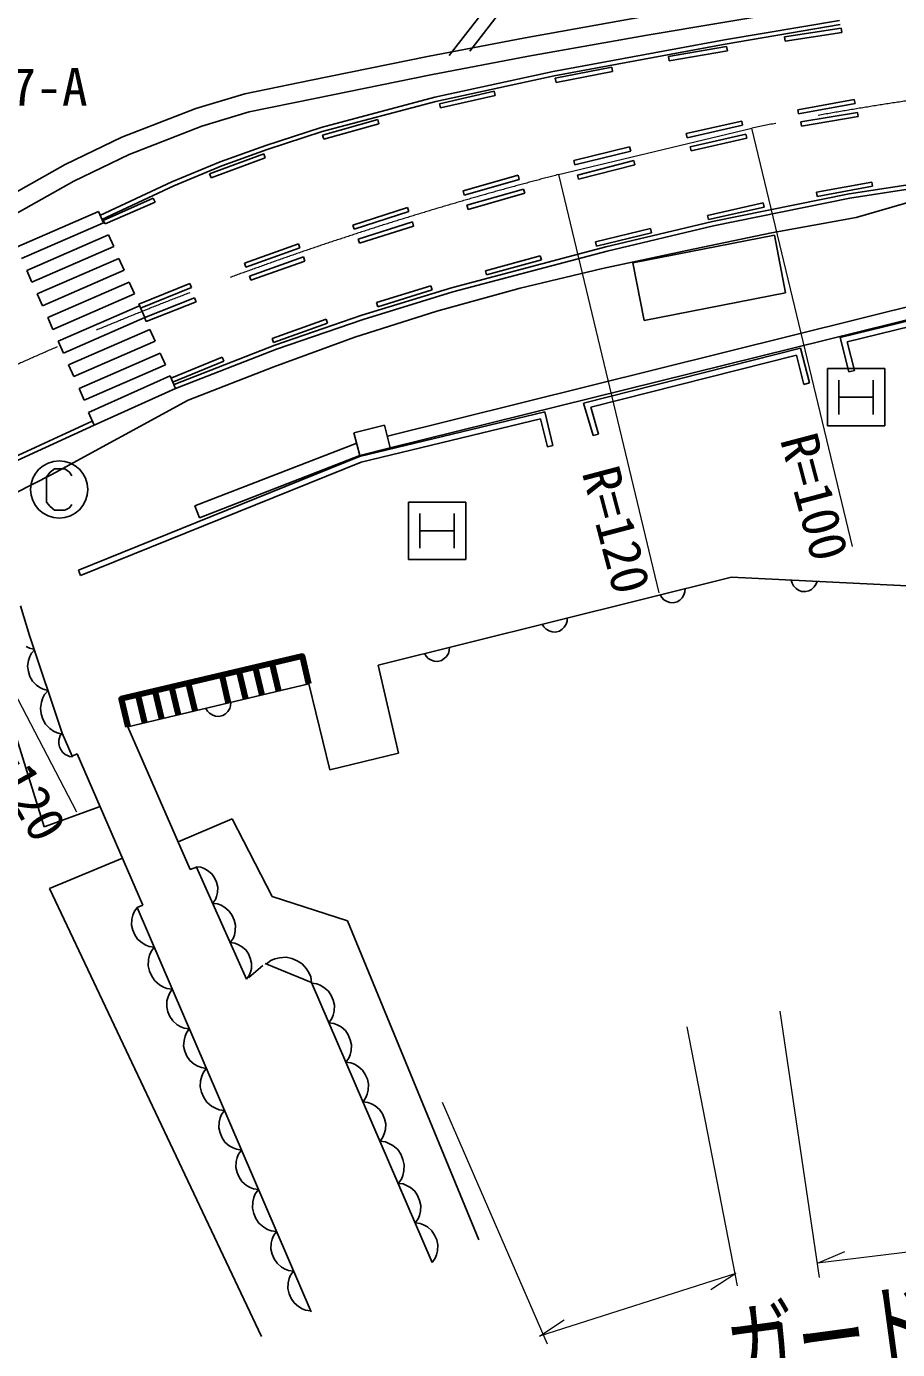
# Model space of a CAD drawing. Units: millimetres, scale not verified. Extents: x 40000 to 680000, y 20000 to 380000.
# Drawn here: x 304683 to 335049, y 285272 to 331410 of the extents above; entities that cross this region are included whole.
import ezdxf
from ezdxf.enums import TextEntityAlignment as Align

# ---------------------------------------------------------------- set-up
doc = ezdxf.new("R2010")
doc.units = ezdxf.units.MM
doc.header["$LTSCALE"] = 1000
doc.linetypes.add('CHAIN', pattern=[18.5, 12, -1.5, 3.5, -1.5])
for name, color, linetype, lineweight in [('M-BGD', 7, 'Continuous', 25), ('M-BGD-EXST', 7, 'Continuous', 25), ('M-BMK', 2, 'CHAIN', 13), ('M-STR-HTXT', 7, 'Continuous', 13), ('M-STR-STRC', 7, 'Continuous', 25), ('M-TTL', 2, 'Continuous', 140)]:
    doc.layers.add(name, color=color, linetype=linetype, lineweight=lineweight)
doc.styles.add('ＭＳ ゴシック', font='')
doc.styles.get('ＭＳ ゴシック').set_extended_font_data('MS Gothic')

msp = doc.modelspace()

# ---------------------------------------------------------------- linework, layer by layer
at = {"layer": 'M-BGD'}
for p, q in [((331509, 346031), (319424, 330396)), ((331824, 345665), (320138, 330547)), ((326214, 331752), (322064, 331015)), ((331384, 331953), (326325, 331112)), ((333031, 331621), (329013, 330938)), ((333054, 331473), (329039, 330790)), ((333088, 331347), (331112, 331044)), ((333112, 331199), (333088, 331347)), ((322064, 331015), (318658, 330361)), ((326325, 331112), (322182, 330376)), ((329013, 330938), (323046, 329839)), ((331137, 330896), (331112, 331044)), ((331137, 330896), (333112, 331199)), ((318658, 330361), (314606, 329536)), ((322182, 330376), (318784, 329723)), ((329039, 330790), (323075, 329692)), ((327063, 330360), (329092, 330708)), ((327091, 330213), (327063, 330360)), ((329117, 330560), (327091, 330213)), ((329117, 330560), (329092, 330708)), ((323116, 329602), (325088, 329991)), ((325116, 329844), (325088, 329991)), ((314606, 329536), (312291, 329060)), ((318784, 329723), (314737, 328900)), ((323046, 329839), (318915, 328942)), ((323075, 329692), (318950, 328796)), ((323147, 329455), (323116, 329602)), ((325116, 329844), (323147, 329455)), ((312291, 329060), (310582, 328548)), ((319082, 328716), (320989, 329151)), ((321020, 329004), (319119, 328571)), ((320989, 329151), (321020, 329004)), ((310582, 328548), (308007, 327546)), ((314737, 328900), (312450, 328429)), ((318915, 328942), (314953, 327888)), ((318950, 328796), (314996, 327744)), ((319119, 328571), (319082, 328716)), ((331571, 328507), (333543, 328868)), ((331598, 328359), (331571, 328507)), ((331598, 328359), (333570, 328721)), ((333543, 328868), (333570, 328721)), ((312450, 328429), (310794, 327933)), ((315006, 327620), (316933, 328165)), ((316970, 328020), (316933, 328165)), ((327678, 327679), (329616, 328113)), ((329616, 328113), (329649, 327967)), ((333650, 328414), (331682, 328081)), ((331707, 327933), (331682, 328081)), ((333675, 328266), (331707, 327933)), ((333650, 328414), (333675, 328266)), ((310794, 327933), (308267, 326950)), ((314953, 327888), (313022, 327264)), ((314996, 327744), (313070, 327122)), ((315051, 327477), (315006, 327620)), ((316970, 328020), (315051, 327477)), ((327711, 327532), (327678, 327679)), ((327711, 327532), (329649, 327967)), ((329760, 327657), (327824, 327215)), ((329793, 327511), (329760, 327657)), ((308007, 327546), (306032, 326594)), ((313022, 327264), (311441, 326693)), ((313070, 327122), (311495, 326553)), ((323770, 326735), (325710, 327213)), ((325746, 327067), (325710, 327213)), ((327858, 327069), (327824, 327215)), ((329793, 327511), (327858, 327069)), ((308267, 326950), (306333, 326018)), ((311441, 326693), (309756, 325990)), ((311062, 326270), (312962, 326971)), ((313008, 326828), (311121, 326132)), ((313008, 326828), (312962, 326971)), ((323770, 326735), (323805, 326590)), ((323805, 326590), (325746, 327067)), ((325859, 326732), (323892, 326230)), ((325896, 326586), (325859, 326732)), ((306032, 326594), (303953, 325423)), ((311495, 326553), (309817, 325853)), ((311121, 326132), (311062, 326270)), ((319903, 325677), (321822, 326223)), ((321863, 326079), (321822, 326223)), ((323892, 326230), (323929, 326084)), ((325896, 326586), (323929, 326084)), ((337971, 326276), (333366, 325572)), ((306333, 326018), (304290, 324867)), ((309756, 325990), (307244, 324813)), ((309817, 325853), (307308, 324677)), ((319944, 325532), (321863, 326079)), ((322012, 325740), (320040, 325174)), ((322053, 325596), (322012, 325740)), ((332219, 325626), (334153, 325983)), ((332246, 325479), (334180, 325836)), ((337990, 326127), (333392, 325424)), ((334153, 325983), (334180, 325836)), ((309104, 325421), (307358, 324646)), ((309164, 325283), (307424, 324522)), ((309164, 325283), (309104, 325421)), ((319944, 325532), (319903, 325677)), ((322053, 325596), (320082, 325030)), ((333366, 325572), (328595, 324605)), ((333392, 325424), (328628, 324459)), ((332219, 325626), (332246, 325479)), ((336699, 325643), (333605, 324754)), ((304332, 323715), (307190, 324962)), ((307191, 324960), (307366, 324558)), ((316058, 324483), (317969, 325098)), ((316104, 324340), (318015, 324955)), ((318015, 324955), (317969, 325098)), ((320082, 325030), (320040, 325174)), ((328428, 324820), (330369, 325254)), ((328461, 324674), (328428, 324820)), ((328461, 324674), (330401, 325108)), ((330401, 325108), (330369, 325254)), ((307366, 324558), (304510, 323315)), ((307424, 324522), (307358, 324646)), ((316104, 324340), (316058, 324483)), ((318136, 324593), (316246, 323991)), ((318181, 324450), (316291, 323848)), ((318181, 324450), (318136, 324593)), ((324519, 323896), (326432, 324361)), ((328595, 324605), (324884, 323722)), ((328628, 324459), (324921, 323576)), ((326467, 324215), (326432, 324361)), ((333605, 324754), (330650, 324214)), ((304695, 322904), (307546, 324146)), ((307546, 324146), (307726, 323733)), ((316291, 323848), (316246, 323991)), ((324555, 323750), (324519, 323896)), ((324555, 323750), (326467, 324215)), ((325820, 323170), (330755, 324131)), ((330650, 324214), (327709, 323594)), ((330755, 324131), (331146, 322122)), ((307726, 323733), (304875, 322492)), ((312281, 323156), (314168, 323831)), ((312331, 323014), (314218, 323689)), ((314218, 323689), (314168, 323831)), ((324884, 323722), (319502, 322297)), ((324921, 323576), (319543, 322152)), ((327709, 323594), (324759, 322970)), ((305060, 322082), (307906, 323321)), ((307906, 323321), (308085, 322908)), ((312331, 323014), (312281, 323156)), ((314335, 323373), (312459, 322699)), ((314385, 323231), (312509, 322558)), ((314385, 323231), (314335, 323373)), ((320684, 322894), (322593, 323416)), ((320723, 322750), (322632, 323271)), ((324759, 322970), (321896, 322282)), ((322632, 323271), (322593, 323416)), ((326212, 321161), (325820, 323170)), ((304875, 322492), (304695, 322904)), ((308085, 322908), (305239, 321669)), ((312509, 322558), (312459, 322699)), ((320723, 322750), (320684, 322894)), ((305239, 321669), (305060, 322082)), ((305424, 321259), (308266, 322496)), ((308445, 322083), (305604, 320846)), ((308266, 322496), (308445, 322083)), ((308601, 321727), (310378, 322448)), ((308661, 321589), (310434, 322309)), ((310434, 322309), (310378, 322448)), ((319502, 322297), (316370, 321337)), ((319543, 322152), (316417, 321194)), ((316886, 321780), (318783, 322368)), ((316931, 321636), (318827, 322225)), ((338499, 322409), (317267, 317128)), ((318827, 322225), (318783, 322368)), ((321896, 322282), (318988, 321482)), ((331146, 322122), (326212, 321161)), ((305789, 320436), (308625, 321671)), ((308601, 321727), (308805, 321258)), ((310546, 321951), (308805, 321258)), ((310602, 321811), (308860, 321119)), ((310602, 321811), (310546, 321951)), ((316931, 321636), (316886, 321780)), ((338579, 321965), (317366, 316714)), ((333044, 320562), (338629, 321930)), ((333288, 320416), (338664, 321732)), ((305604, 320846), (305424, 321259)), ((308805, 321258), (305969, 320023)), ((308860, 321119), (308803, 321257)), ((313246, 320533), (315133, 321208)), ((316370, 321337), (313347, 320297)), ((316417, 321194), (313399, 320156)), ((315183, 321067), (315133, 321208)), ((318988, 321482), (316129, 320574)), ((306154, 319613), (308985, 320846)), ((308985, 320846), (309165, 320433)), ((313296, 320392), (315183, 321067)), ((305969, 320023), (305789, 320436)), ((309165, 320433), (306333, 319201)), ((313347, 320297), (309830, 318923)), ((313296, 320392), (313246, 320533)), ((316129, 320574), (313304, 319537)), ((333353, 319361), (333044, 320562)), ((333546, 319411), (333288, 320416)), ((306518, 318790), (309345, 320021)), ((309345, 320021), (309525, 319608)), ((309751, 319155), (311502, 319876)), ((309808, 319016), (311559, 319737)), ((313399, 320156), (309884, 318783)), ((311559, 319737), (311502, 319876)), ((324107, 318275), (331667, 320186)), ((324357, 318132), (331522, 319944)), ((331522, 319944), (331782, 318929)), ((331667, 320186), (331976, 318979)), ((306333, 319201), (306154, 319613)), ((309525, 319608), (306698, 318378)), ((313304, 319537), (310319, 318383)), ((333546, 319411), (333353, 319361)), ((309687, 319224), (306842, 317949)), ((309884, 318783), (309687, 319224)), ((331976, 318979), (331782, 318929)), ((310319, 318383), (305544, 315769)), ((306698, 318378), (306518, 318790)), ((307039, 317509), (309884, 318783)), ((306842, 317949), (307039, 317509)), ((316287, 316413), (322755, 317967)), ((322755, 317967), (323038, 316799)), ((324438, 317141), (324107, 318275)), ((324630, 317196), (324357, 318132)), ((306977, 317645), (303097, 315859)), ((307039, 317509), (303161, 315723)), ((317163, 317511), (316099, 317240)), ((316348, 316222), (322608, 317726)), ((317366, 316714), (317163, 317511)), ((322608, 317726), (322843, 316752)), ((316099, 317240), (316302, 316443)), ((324630, 317196), (324438, 317141)), ((316203, 316877), (310556, 314690)), ((316302, 316443), (317366, 316714)), ((323038, 316799), (322843, 316752)), ((306492, 312455), (316287, 316413)), ((306567, 312270), (316348, 316222)), ((316302, 316443), (310719, 314270)), ((305544, 315769), (303060, 314518)), ((310719, 314270), (310556, 314690)), ((306567, 312270), (306492, 312455)), ((302590, 312198), (305302, 303500)), ((329260, 312208), (316939, 309143)), ((393789, 309036), (329260, 312208)), ((331344, 312105), (331375, 311995)), ((331375, 311995), (331424, 311903)), ((331424, 311903), (331510, 311808)), ((332143, 311867), (332202, 311954)), ((332202, 311954), (332243, 312060)), ((326770, 311589), (326831, 311493)), ((326831, 311493), (326905, 311418)), ((327464, 311409), (327538, 311483)), ((327538, 311483), (327604, 311592)), ((327604, 311592), (327635, 311693)), ((327635, 311693), (327643, 311806)), ((331510, 311808), (331597, 311750)), ((331597, 311750), (331703, 311709)), ((331703, 311709), (331847, 311701)), ((331847, 311701), (331956, 311732)), ((331956, 311732), (332049, 311781)), ((332049, 311781), (332143, 311867)), ((304479, 311207), (304783, 310168)), ((326905, 311418), (327014, 311353)), ((327014, 311353), (327115, 311322)), ((327115, 311322), (327228, 311313)), ((327228, 311313), (327368, 311348)), ((327368, 311348), (327464, 311409)), ((322663, 310567), (322724, 310471)), ((323431, 310461), (323497, 310570)), ((323497, 310570), (323528, 310671)), ((323528, 310671), (323536, 310784)), ((305922, 306766), (304783, 310168)), ((322724, 310471), (322798, 310397)), ((322798, 310397), (322907, 310331)), ((322907, 310331), (323008, 310300)), ((323008, 310300), (323121, 310291)), ((323121, 310291), (323261, 310326)), ((323261, 310326), (323357, 310387)), ((323357, 310387), (323431, 310461)), ((304671, 309789), (304792, 309727)), ((304792, 309727), (304974, 309685)), ((304974, 309685), (304859, 309553)), ((319390, 309549), (319421, 309649)), ((319421, 309649), (319429, 309762)), ((304753, 309298), (304723, 309099)), ((304801, 309440), (304753, 309298)), ((304859, 309553), (304801, 309440)), ((316939, 309143), (317658, 306067)), ((318556, 309545), (318617, 309449)), ((318617, 309449), (318691, 309375)), ((318691, 309375), (318800, 309309)), ((318800, 309309), (318901, 309278)), ((318901, 309278), (319014, 309270)), ((319014, 309270), (319154, 309304)), ((319154, 309304), (319250, 309365)), ((319250, 309365), (319324, 309440)), ((319324, 309440), (319390, 309549)), ((304723, 309099), (304750, 308918)), ((304750, 308918), (304805, 308747)), ((304805, 308747), (304890, 308585)), ((304890, 308585), (305031, 308442)), ((305031, 308442), (305154, 308355)), ((305154, 308355), (305267, 308298)), ((305267, 308298), (305437, 308258)), ((305437, 308258), (305315, 308118)), ((314530, 308482), (308217, 306987)), ((315253, 305490), (314530, 308482)), ((305202, 307845), (305170, 307633)), ((305253, 307997), (305202, 307845)), ((305315, 308118), (305253, 307997)), ((311801, 307725), (311811, 307838)), ((305170, 307633), (305198, 307441)), ((305198, 307441), (305258, 307258)), ((310936, 307631), (310996, 307534)), ((310996, 307534), (311069, 307459)), ((311069, 307459), (311177, 307392)), ((311177, 307392), (311277, 307360)), ((311277, 307360), (311391, 307350)), ((311391, 307350), (311531, 307383)), ((311531, 307383), (311627, 307443)), ((311627, 307443), (311703, 307517)), ((311703, 307517), (311769, 307625)), ((311769, 307625), (311801, 307725)), ((305258, 307258), (305348, 307085)), ((305348, 307085), (305498, 306932)), ((305498, 306932), (305629, 306840)), ((305629, 306840), (305750, 306779)), ((308217, 306987), (310390, 302008)), ((305750, 306779), (305932, 306737)), ((305815, 306520), (305810, 306400)), ((305810, 306400), (305838, 306294)), ((305835, 306608), (305815, 306520)), ((305862, 306679), (305835, 306608)), ((305922, 306766), (305862, 306679)), ((305922, 306766), (306280, 305965)), ((305838, 306294), (305882, 306195)), ((305882, 306195), (305942, 306104)), ((305942, 306104), (306036, 306027)), ((306036, 306027), (306114, 305984)), ((306114, 305984), (306186, 305956)), ((306186, 305956), (306290, 305944)), ((306280, 305965), (306451, 306046)), ((308737, 300774), (306451, 306046)), ((317658, 306067), (315253, 305490)), ((305302, 303500), (307248, 304208)), ((311849, 303781), (309968, 302975)), ((313251, 301068), (311849, 303781)), ((308029, 302407), (305489, 301349)), ((310608, 302099), (310390, 302008)), ((310765, 302090), (310603, 302110)), ((310608, 302099), (312354, 298182)), ((310876, 302047), (310765, 302090)), ((310998, 301979), (310876, 302047)), ((311144, 301860), (310998, 301979)), ((311238, 301718), (311144, 301860)), ((305489, 301349), (312877, 285730)), ((311306, 301565), (311238, 301718)), ((311349, 301400), (311306, 301565)), ((311341, 301212), (311349, 301400)), ((311173, 300831), (311267, 300965)), ((311347, 300810), (311173, 300831)), ((311267, 300965), (311309, 301076)), ((311309, 301076), (311341, 301212)), ((315870, 300227), (313251, 301068)), ((308393, 300422), (308357, 300276)), ((308440, 300540), (308393, 300422)), ((308542, 300682), (308440, 300540)), ((308737, 300774), (308542, 300682)), ((314602, 286590), (308542, 300682)), ((311466, 300764), (311347, 300810)), ((311597, 300691), (311466, 300764)), ((311752, 300564), (311597, 300691)), ((311853, 300412), (311752, 300564)), ((311926, 300247), (311853, 300412)), ((308357, 300276), (308346, 300075)), ((308346, 300075), (308389, 299898)), ((308389, 299898), (308460, 299732)), ((311972, 300071), (311926, 300247)), ((311963, 299869), (311972, 300071)), ((320453, 289097), (315870, 300227)), ((308460, 299732), (308559, 299579)), ((308559, 299579), (308713, 299449)), ((308713, 299449), (308843, 299375)), ((311784, 299461), (311885, 299604)), ((311946, 299441), (311784, 299461)), ((311885, 299604), (311930, 299723)), ((311930, 299723), (311963, 299869)), ((312057, 299399), (311946, 299441)), ((308843, 299375), (308961, 299327)), ((308975, 299026), (308938, 298871)), ((308961, 299327), (309135, 299304)), ((309026, 299153), (308975, 299026)), ((309135, 299304), (309026, 299153)), ((312180, 299331), (312057, 299399)), ((312325, 299212), (312180, 299331)), ((312419, 299070), (312325, 299212)), ((312487, 298916), (312419, 299070)), ((308938, 298871), (308925, 298657)), ((308925, 298657), (308972, 298468)), ((312926, 298668), (312433, 298249)), ((312530, 298751), (312487, 298916)), ((312491, 298427), (312522, 298564)), ((312522, 298564), (312530, 298751)), ((313005, 298735), (314621, 298073)), ((313207, 298836), (313048, 298717)), ((313340, 298892), (313207, 298836)), ((313504, 298935), (313340, 298892)), ((313732, 298952), (313504, 298935)), ((313933, 298906), (313732, 298952)), ((314122, 298829), (313933, 298906)), ((314298, 298720), (314122, 298829)), ((314448, 298548), (314298, 298720)), ((314536, 298402), (314448, 298548)), ((308972, 298468), (309048, 298291)), ((309048, 298291), (309153, 298127)), ((309153, 298127), (309317, 297989)), ((312354, 298182), (312448, 298316)), ((312448, 298316), (312491, 298427)), ((314591, 298269), (314536, 298402)), ((314621, 298073), (314591, 298269)), ((314621, 298073), (318831, 288313)), ((309317, 297989), (309456, 297909)), ((309456, 297909), (309582, 297859)), ((309582, 297859), (309767, 297834)), ((309664, 297692), (309617, 297574)), ((309767, 297834), (309664, 297692)), ((314806, 298023), (314633, 298046)), ((314925, 297976), (314806, 298023)), ((315055, 297902), (314925, 297976)), ((315209, 297772), (315055, 297902)), ((315308, 297619), (315209, 297772)), ((315379, 297453), (315308, 297619)), ((309582, 297428), (309571, 297227)), ((309571, 297227), (309614, 297050)), ((309617, 297574), (309582, 297428)), ((315423, 297276), (315379, 297453)), ((315411, 297075), (315423, 297276)), ((309614, 297050), (309685, 296885)), ((309685, 296885), (309784, 296731)), ((309784, 296731), (309938, 296601)), ((315227, 296669), (315329, 296811)), ((315400, 296646), (315227, 296669)), ((315329, 296811), (315376, 296929)), ((315376, 296929), (315411, 297075)), ((309938, 296601), (310068, 296527)), ((310068, 296527), (310186, 296480)), ((310186, 296480), (310359, 296456)), ((310257, 296314), (310210, 296196)), ((310359, 296456), (310257, 296314)), ((315519, 296599), (315400, 296646)), ((315649, 296524), (315519, 296599)), ((315803, 296395), (315649, 296524)), ((315902, 296241), (315803, 296395)), ((315973, 296076), (315902, 296241)), ((310175, 296050), (310163, 295849)), ((310163, 295849), (310207, 295672)), ((310210, 296196), (310175, 296050)), ((316017, 295899), (315973, 296076)), ((316005, 295698), (316017, 295899)), ((310207, 295672), (310278, 295507)), ((310278, 295507), (310376, 295353)), ((310376, 295353), (310530, 295223)), ((315821, 295292), (315923, 295434)), ((315995, 295268), (315821, 295292)), ((315923, 295434), (315970, 295552)), ((315970, 295552), (316005, 295698)), ((310530, 295223), (310660, 295149)), ((310660, 295149), (310779, 295102)), ((310779, 295102), (310952, 295078)), ((310843, 294927), (310793, 294801)), ((310952, 295078), (310843, 294927)), ((316113, 295221), (315995, 295268)), ((316243, 295147), (316113, 295221)), ((316397, 295017), (316243, 295147)), ((316496, 294864), (316397, 295017)), ((316567, 294699), (316496, 294864)), ((310755, 294645), (310743, 294431)), ((310743, 294431), (310789, 294242)), ((310793, 294801), (310755, 294645)), ((316611, 294521), (316567, 294699)), ((316600, 294321), (316611, 294521)), ((310789, 294242), (310865, 294065)), ((310865, 294065), (310970, 293902)), ((310970, 293902), (311134, 293763)), ((316415, 293914), (316517, 294056)), ((316589, 293891), (316415, 293914)), ((316517, 294056), (316564, 294175)), ((316564, 294175), (316600, 294321)), ((311134, 293763), (311273, 293684)), ((311273, 293684), (311399, 293633)), ((311399, 293633), (311584, 293608)), ((311482, 293466), (311435, 293348)), ((311584, 293608), (311482, 293466)), ((316707, 293844), (316589, 293891)), ((316837, 293770), (316707, 293844)), ((316991, 293640), (316837, 293770)), ((317090, 293487), (316991, 293640)), ((317161, 293321), (317090, 293487)), ((311399, 293202), (311388, 293001)), ((311388, 293001), (311431, 292824)), ((311435, 293348), (311399, 293202)), ((317205, 293144), (317161, 293321)), ((317194, 292943), (317205, 293144)), ((311431, 292824), (311503, 292659)), ((311503, 292659), (311601, 292505)), ((317009, 292537), (317111, 292679)), ((317194, 292512), (317009, 292537)), ((317111, 292679), (317158, 292797)), ((317158, 292797), (317194, 292943)), ((311601, 292505), (311755, 292376)), ((311755, 292376), (311885, 292301)), ((311885, 292301), (312003, 292254)), ((312003, 292254), (312177, 292230)), ((312074, 292088), (312027, 291970)), ((312177, 292230), (312074, 292088)), ((317321, 292462), (317194, 292512)), ((317459, 292383), (317321, 292462)), ((317624, 292244), (317459, 292383)), ((317729, 292081), (317624, 292244)), ((317805, 291904), (317729, 292081)), ((311992, 291824), (311980, 291623)), ((311980, 291623), (312024, 291446)), ((312027, 291970), (311992, 291824)), ((317852, 291715), (317805, 291904)), ((317840, 291501), (317852, 291715)), ((312024, 291446), (312095, 291281)), ((312095, 291281), (312194, 291127)), ((317643, 291068), (317752, 291219)), ((317752, 291219), (317802, 291346)), ((317802, 291346), (317840, 291501)), ((312194, 291127), (312348, 290998)), ((312348, 290998), (312478, 290923)), ((312478, 290923), (312596, 290876)), ((312596, 290876), (312769, 290852)), ((312660, 290701), (312610, 290575)), ((312769, 290852), (312660, 290701)), ((317816, 291045), (317643, 291068)), ((317935, 290998), (317816, 291045)), ((318065, 290923), (317935, 290998)), ((318219, 290793), (318065, 290923)), ((318318, 290640), (318219, 290793)), ((312572, 290419), (312560, 290205)), ((312610, 290575), (312572, 290419)), ((318389, 290475), (318318, 290640)), ((318433, 290298), (318389, 290475)), ((318421, 290097), (318433, 290298)), ((312560, 290205), (312606, 290016)), ((312606, 290016), (312682, 289840)), ((312682, 289840), (312788, 289676)), ((318237, 289691), (318339, 289833)), ((318339, 289833), (318386, 289951)), ((318386, 289951), (318421, 290097)), ((312788, 289676), (312952, 289537)), ((312952, 289537), (313090, 289458)), ((313090, 289458), (313216, 289408)), ((313216, 289408), (313401, 289383)), ((313401, 289383), (313299, 289241)), ((318411, 289667), (318237, 289691)), ((318529, 289620), (318411, 289667)), ((318659, 289546), (318529, 289620)), ((318813, 289416), (318659, 289546)), ((318912, 289263), (318813, 289416)), ((313217, 288977), (313205, 288776)), ((313252, 289122), (313217, 288977)), ((313299, 289241), (313252, 289122)), ((318983, 289097), (318912, 289263)), ((319027, 288920), (318983, 289097)), ((319016, 288719), (319027, 288920)), ((313205, 288776), (313249, 288598)), ((313249, 288598), (313320, 288433)), ((313320, 288433), (313419, 288280)), ((318831, 288313), (318933, 288455)), ((318933, 288455), (318980, 288574)), ((318980, 288574), (319016, 288719)), ((313419, 288280), (313572, 288150)), ((313572, 288150), (313702, 288075)), ((313702, 288075), (313821, 288028)), ((313821, 288028), (313994, 288005)), ((313994, 288005), (313892, 287863)), ((313809, 287599), (313798, 287398)), ((313845, 287744), (313809, 287599)), ((313892, 287863), (313845, 287744)), ((313798, 287398), (313841, 287220)), ((313841, 287220), (313912, 287055)), ((313912, 287055), (314011, 286902)), ((314011, 286902), (314165, 286772)), ((314165, 286772), (314295, 286697)), ((314295, 286697), (314413, 286650)), ((314413, 286650), (314587, 286627))]:
    msp.add_line(p, q, dxfattribs=at)
at = {"layer": 'M-BGD-EXST'}
for p, q in [((332603, 317480), (332603, 319480)), ((332603, 319480), (334603, 319480)), ((334603, 319480), (334603, 317480)), ((333003, 319080), (333003, 317880)), ((334203, 319080), (334203, 317880)), ((333003, 318480), (334203, 318480)), ((334603, 317480), (332603, 317480)), ((305504, 315865), (305384, 315705)), ((305384, 315705), (305384, 314825)), ((305664, 315985), (305504, 315865)), ((306024, 315985), (305664, 315985)), ((306184, 315865), (306024, 315985)), ((306264, 315745), (306184, 315865)), ((305384, 314825), (305504, 314665)), ((305504, 314665), (305664, 314545)), ((306184, 314625), (306264, 314745)), ((317997, 312822), (317997, 314822)), ((317997, 314822), (319997, 314822)), ((319997, 314822), (319997, 312822)), ((305664, 314545), (306024, 314545)), ((306024, 314545), (306184, 314625)), ((318397, 314422), (318397, 313222)), ((319597, 314422), (319597, 313222)), ((318397, 313822), (319597, 313822)), ((319997, 312822), (317997, 312822))]:
    msp.add_line(p, q, dxfattribs=at)
msp.add_circle((305824, 315265), 1000, dxfattribs=at)
at = {"layer": 'M-BMK'}
msp.add_line((323225, 326243), (329974, 327865), dxfattribs=at)
for centre, radius, start, end in [((350439, 227337), 102590, 93.49133, 101.50668), ((353078, 210986), 119060, 104.5209, 116.74121)]:
    msp.add_arc(centre, radius, start, end, dxfattribs=at)
at = {"layer": 'M-STR-HTXT'}
for p, q in [((333478, 313280), (329974, 327865)), ((323225, 326243), (326730, 311658)), ((306436, 304010), (299505, 317313)), ((330946, 297072), (332316, 287785)), ((327708, 296529), (329456, 287498)), ((319180, 293901), (322830, 285477)), ((337717, 288944), (332254, 288288)), ((332254, 288288), (333213, 288686)), ((329412, 287924), (322564, 285739)), ((329412, 287924), (328541, 287359)), ((322564, 285739), (323432, 286309))]:
    msp.add_line(p, q, dxfattribs=at)
at = {"layer": 'M-TTL'}
for p, q in [((313241, 309204), (313472, 308231)), ((311490, 308790), (311720, 307817)), ((312084, 308930), (312314, 307957)), ((312658, 309066), (312888, 308093)), ((309154, 308237), (309385, 307264)), ((309738, 308375), (309969, 307402)), ((310322, 308513), (310552, 307540)), ((308570, 308099), (308801, 307126))]:
    msp.add_line(p, q, dxfattribs=at)
msp.add_lwpolyline([(314530, 308482), (314300, 309455), (307987, 307961), (308217, 306987)], dxfattribs=at)

# ---------------------------------------------------------------- texts
at = {"layer": 'M-STR-HTXT', "style": 'ＭＳ ゴシック'}
for s, rotation, p in [('R=100', 284.8, (330563, 316908)), ('R=120', 284.8, (323656, 315759)), ('R=120', 299.7, (302426, 306558))]:
    msp.add_text(s, height=1320, rotation=rotation, dxfattribs=at).set_placement(p, align=Align.BOTTOM_LEFT)
at = {"layer": 'M-STR-HTXT', "style": 'ＭＳ ゴシック', "width": 0.7}
msp.add_text('ガードレール', height=2566, rotation=7.7, dxfattribs=at).set_placement((329379, 283188), align=Align.BOTTOM_LEFT)
at = {"layer": 'M-STR-STRC', "style": 'ＭＳ ゴシック'}
msp.add_text('407-A', height=1320, dxfattribs=at).set_placement((302327, 328248), align=Align.BOTTOM_LEFT)

doc.saveas('drawing.dxf')
